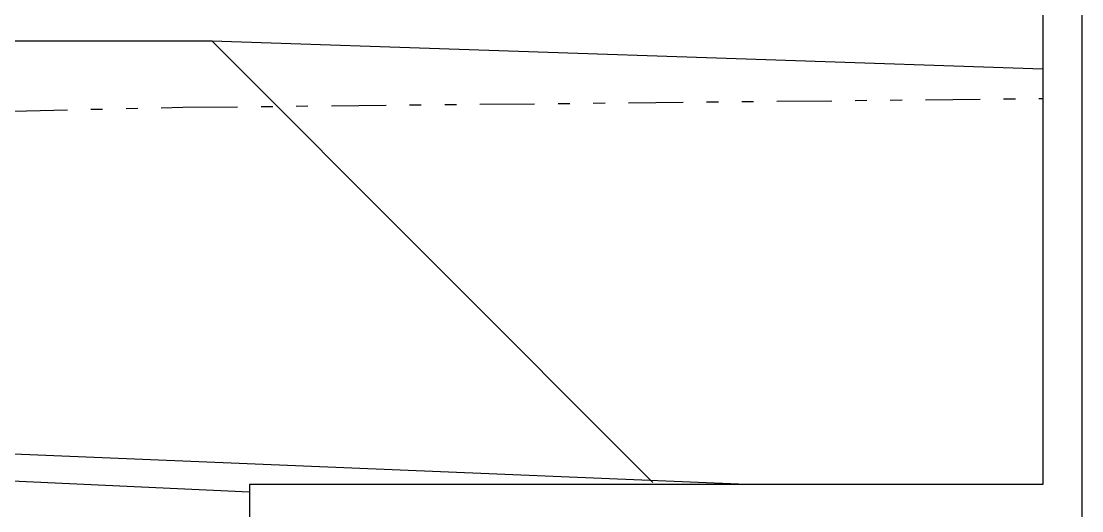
# Model space of a CAD drawing. Header units: millimetres. Extents: x -44462 to 306987, y -116160 to 12874.
# Drawn here: x -9209.1 to -8937.8, y -57977.3 to -57852.2 of the extents above; entities that cross this region are included whole.
import ezdxf

# ---------------------------------------------------------------- set-up
doc = ezdxf.new("R2010")
doc.units = ezdxf.units.MM
doc.linetypes.add('DCAD_Phantom', pattern=[38, 14, -6, 3, -6, 3, -6])
for name, color, linetype in [('AVP_TEXTES', 7, 'Continuous'), ('BLANC', 7, 'Continuous'), ('chassis fen.portes', 1, 'Continuous'), ('ROUGE', 1, 'Continuous')]:
    doc.layers.add(name, color=color, linetype=linetype)
doc.styles.add('CENTURY GOTHIC', font='GOTHIC.TTF')

# ---------------------------------------------------------------- blocks, each defined once
blk = doc.blocks.new('PETIT CARTOUCHE_HOR')
at = {"layer": 'AVP_TEXTES', "color": 5, "linetype": 'Continuous'}
for p, q in [((-30.52, 422.47), (-233.46, 422.47)), ((-233.46, 422.47), (-233.46, 28))]:
    blk.add_line(p, q, dxfattribs=at)
at = {"layer": 'chassis fen.portes', "color": 2, "linetype": 'Continuous'}
blk.add_line((-20.52, 1465.65), (-20.52, 412.47), dxfattribs=at)
at = {"layer": 'chassis fen.portes', "color": 5, "linetype": 'Continuous'}
blk.add_line((-30.52, 1455.65), (-30.52, 422.47), dxfattribs=at)
at = {"style": 'CENTURY GOTHIC'}
for tag, p, height in [('DATE', (-210.16, 171.36), 20), ('DOSSIERN°', (-210.16, 111.51), 20), ('COMMENTAIRE', (-210.16, 95.35), 12), ('COMMENTAIRESUITE', (-210.16, 79.7), 12), ('FEUILLEN°', (-221.99, 32.69), 20), ('TOTALFEUILLES', (-181.65, 32.69), 20), ('ÉCH.', (-103.23, 32.69), 12)]:
    blk.add_attdef(tag, p, '', height=height, dxfattribs=at)

msp = doc.modelspace()

# ---------------------------------------------------------------- linework, layer by layer
at = {"layer": 'BLANC'}
for p, q in [((-9023.52, -57970.63), (-9588.13, -57947.16)), ((-9150.7, -57972.6), (-9587.72, -57952.16))]:
    msp.add_line(p, q, dxfattribs=at)
at = {"layer": 'ROUGE'}
for p, q in [((-9588.13, -57857.16), (-9160.36, -57857.16)), ((-9047.47, -57970.06), (-9160.36, -57857.16)), ((-9160.36, -57857.16), (-8947.76, -57864.32))]:
    msp.add_line(p, q, dxfattribs=at)
at = {"layer": 'ROUGE', "linetype": 'DCAD_Phantom'}
for p, q in [((-9167.74, -57874.16), (-8947.76, -57871.93)), ((-9667.17, -57885.17), (-9167.74, -57874.16))]:
    msp.add_line(p, q, dxfattribs=at)

# ---------------------------------------------------------------- block references
at = {"color": 1}
msp.add_blockref('PETIT CARTOUCHE_HOR', (-8917.24, -58393.1), dxfattribs=at)

doc.saveas('drawing.dxf')
